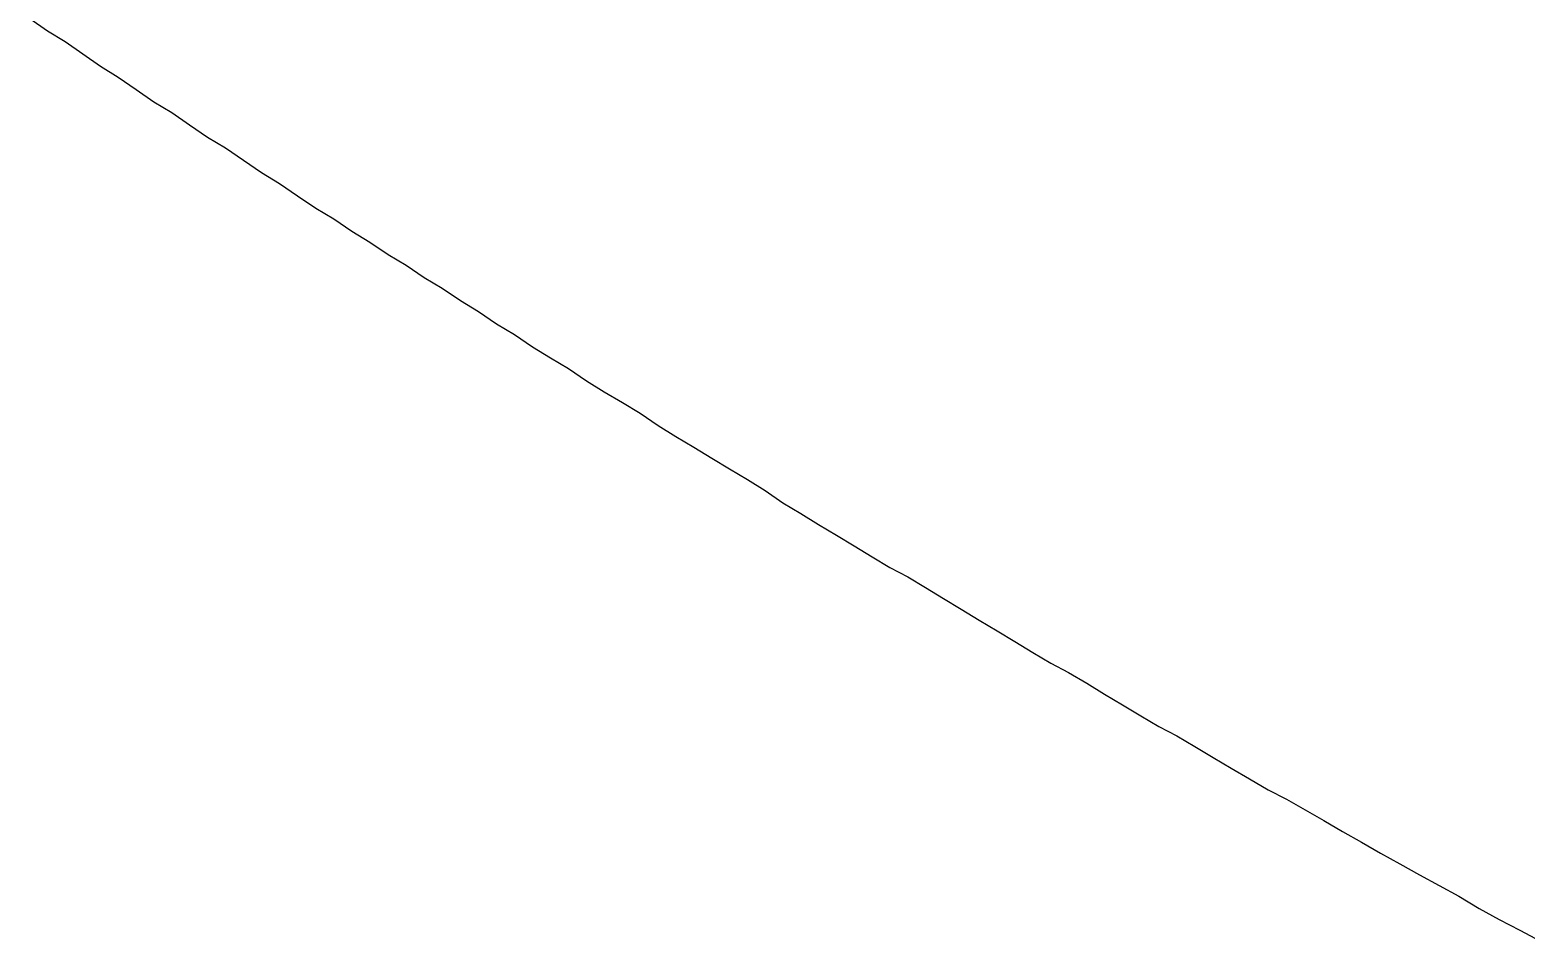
# Model space of a CAD drawing. Header units: millimetres. Extents: x 41 to 1041, y 1148 to 1248.
# Drawn here: x 238.8 to 248.56, y 1213.26 to 1219.2 of the extents above; entities that cross this region are included whole.
import ezdxf

# ---------------------------------------------------------------- set-up
doc = ezdxf.new("R2010")
doc.units = ezdxf.units.MM

msp = doc.modelspace()

# ---------------------------------------------------------------- linework, layer by layer
at = {"color": 3}
msp.add_polyline3d([(238.798, 1219.2731, 0), (238.9127, 1219.1927, 0), (239.0275, 1219.1223, 0), (239.1432, 1219.0419, 0), (239.2579, 1218.9614, 0), (239.3737, 1218.891, 0), (239.4904, 1218.8106, 0), (239.6061, 1218.7302, 0), (239.7228, 1218.6597, 0), (239.8395, 1218.5793, 0), (239.9562, 1218.4989, 0), (240.074, 1218.4285, 0), (240.1917, 1218.348, 0), (240.3084, 1218.2676, 0), (240.4261, 1218.1972, 0), (240.5438, 1218.1168, 0), (240.6626, 1218.0363, 0), (240.7803, 1217.9659, 0), (240.898, 1217.8855, 0), (241.0158, 1217.815, 0), (241.1345, 1217.7346, 0), (241.2522, 1217.6642, 0), (241.3699, 1217.5838, 0), (241.4877, 1217.5133, 0), (241.6064, 1217.4329, 0), (241.7241, 1217.3625, 0), (241.8418, 1217.282, 0), (241.9586, 1217.2116, 0), (242.0763, 1217.1312, 0), (242.194, 1217.0608, 0), (242.3108, 1216.9903, 0), (242.4275, 1216.9099, 0), (242.5442, 1216.8395, 0), (242.662, 1216.769, 0), (242.7777, 1216.6986, 0), (242.8944, 1216.6182, 0), (243.0112, 1216.5478, 0), (243.1279, 1216.4774, 0), (243.2446, 1216.4069, 0), (243.3604, 1216.3365, 0), (243.4771, 1216.2661, 0), (243.5929, 1216.1957, 0), (243.7096, 1216.1152, 0), (243.8253, 1216.0448, 0), (243.9421, 1215.9744, 0), (244.0578, 1215.904, 0), (244.1746, 1215.8335, 0), (244.2903, 1215.7631, 0), (244.4071, 1215.6927, 0), (244.5228, 1215.6323, 0), (244.6396, 1215.5619, 0), (244.7563, 1215.4914, 0), (244.8721, 1215.421, 0), (244.9888, 1215.3506, 0), (245.1056, 1215.2802, 0), (245.2223, 1215.2097, 0), (245.3391, 1215.1393, 0), (245.4558, 1215.0689, 0), (245.5726, 1215.0085, 0), (245.6903, 1214.938, 0), (245.8071, 1214.8676, 0), (245.9248, 1214.7972, 0), (246.0426, 1214.7267, 0), (246.1603, 1214.6563, 0), (246.2781, 1214.5959, 0), (246.3958, 1214.5255, 0), (246.5146, 1214.455, 0), (246.6333, 1214.3846, 0), (246.7531, 1214.3142, 0), (246.8728, 1214.2437, 0), (246.9936, 1214.1833, 0), (247.1143, 1214.1128, 0), (247.2361, 1214.0424, 0), (247.3588, 1213.972, 0), (247.4826, 1213.9015, 0), (247.6073, 1213.8311, 0), (247.7331, 1213.7606, 0), (247.8608, 1213.6901, 0), (247.9885, 1213.6197, 0), (248.1183, 1213.5492, 0), (248.249, 1213.4687, 0), (248.3807, 1213.3982, 0), (248.5145, 1213.3278, 0), (248.6492, 1213.2573, 0)], dxfattribs=at)

doc.saveas('drawing.dxf')
